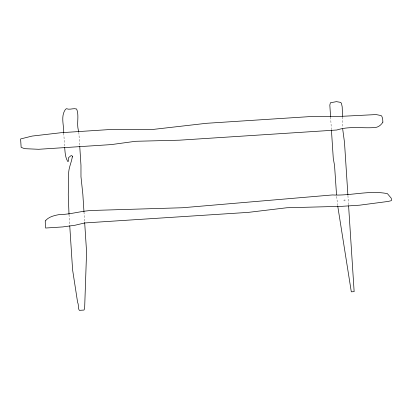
<?xml version="1.0" encoding="UTF-8"?>
<svg xmlns="http://www.w3.org/2000/svg" width="412" height="412" viewBox="0 0 412 412"><rect width="100%" height="100%" fill="white"/><g stroke="black" fill="none" stroke-linecap="round" stroke-linejoin="round"><path stroke-width="0.31" stroke-dasharray="2.06 1.54" d="M337.665 205.614L336.573 195.422M347.929 195.551L348.552 205.161M330.594 116.982L331.387 129.26M78.831 132.18L79.722 146.002M83.986 211.938L84.63 221.877M63.752 133.158L64.648 146.976M69.02 214.575L69.716 225.328M342.501 116.91L342.501 127.612M344.077 200.804A0.644 0.644 0 0 0 345.065 200.278A0.644 0.644 0 0 0 344.118 199.686A0.644 0.644 0 0 0 344.077 200.804"/><path stroke-width="0.62" d="M64.684 147.553C65.086 152.28 65.209 157.508 67.836 161.586L68.449 161.257L68.222 159.65L68.583 157.616L71.127 155.576L71.899 155.736A1.02 1.02 0 0 1 72.337 156.596L72.249 156.987M72.337 156.596C71.559 162.534 68.438 168.003 68.66 174.137L68.263 194.814L68.995 214.219M78.79 131.552C76.127 124.331 79.501 116.071 76.632 109.015C73.285 107.898 69.788 110.153 66.471 108.691L65.441 109.381C60.518 116.364 63.958 125.155 63.736 132.927M337.763 206.247L351.307 291.83L354.145 291.644L348.593 205.804M342.666 128.843L344.494 142.382L347.888 194.912M336.532 194.783L334.544 165.372L333.282 158.532L331.428 129.893M330.563 116.529L329.827 105.075L330.414 102.773L336.455 101.646L340.709 102.397L341.466 103.376L342.197 106.914L342.501 116.282M79.737 146.219L80.973 165.346L80.973 176.681L82.848 194.33L83.966 211.629M84.671 222.521L86.577 251.99L84.63 308.531L83.986 310.056L79.341 310.354C77.554 307.996 79.027 304.813 77.611 302.372L72.589 269.808L69.741 225.719M45.845 220.266L45.217 221.697L45.624 228.032L62.789 226.924L75.077 225.225L84.702 222.954L248.328 212.376L286.793 207.761L342.12 206.309L359.676 205.176L388.089 201.447L391.4 200.659L391.24 198.208L387.404 193.645C369.157 190.04 350.839 195.999 332.51 194.943L182.526 207.746L92.978 210.434C81.622 210.717 70.761 214.528 59.4 214.559C54.523 215.44 49.414 216.537 45.845 220.266M382.877 122.117C381.316 124.8 378.752 126.886 375.672 127.493C362.663 128.59 349.546 125.815 336.831 130.007L179.405 140.188L135.579 141.29L111.25 144.597L38.646 149.288L24.576 148.665L21.146 147.357L20.6 138.952L32.115 136.073L61.337 132.685L111.25 129.456L152.8 129.456L206.438 123.301L309.742 116.617L341.27 116.344L376.146 114.572L380.925 115.545L381.723 116.081L382.64 118.502L382.877 122.117"/></g></svg>
